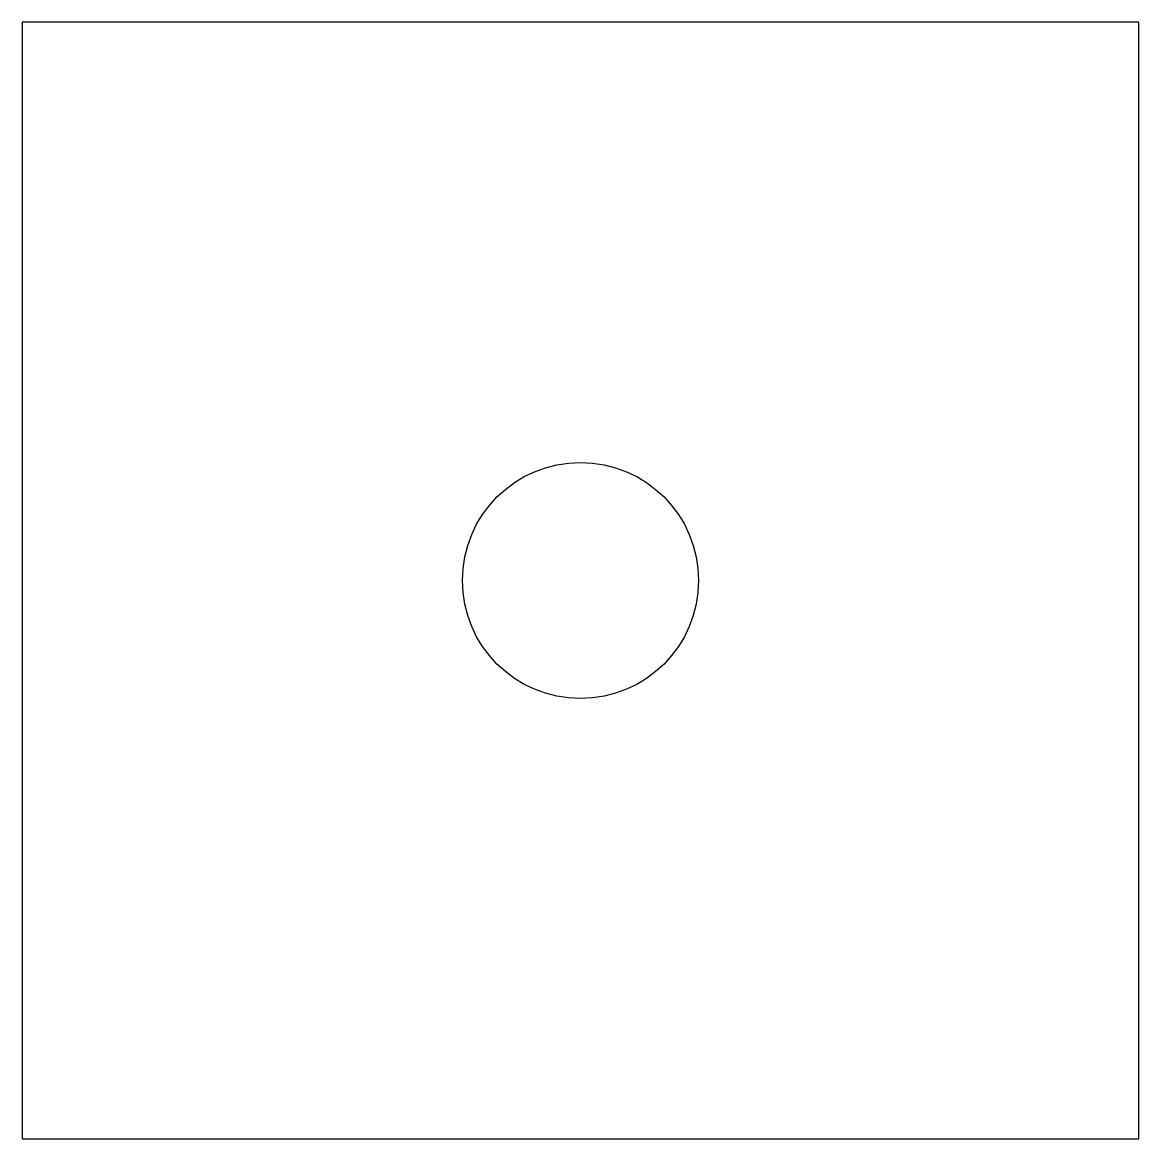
# Model space of a CAD drawing. Extents: x 0 to 34.5, y 0 to 34.5.
import ezdxf

# ---------------------------------------------------------------- set-up
doc = ezdxf.new("R2010")
doc.units = 0
doc.layers.add('CUT', color=1, linetype='CONTINUOUS')

msp = doc.modelspace()

# ---------------------------------------------------------------- linework, layer by layer
at = {"layer": 'CUT'}
for p, q in [((34.5, 34.5), (0, 34.5)), ((0, 34.5), (0, 0)), ((34.5, 0), (34.5, 34.5)), ((0, 0), (34.5, 0))]:
    msp.add_line(p, q, dxfattribs=at)
msp.add_circle((17.25, 17.25), 3.65, dxfattribs=at)

doc.saveas('drawing.dxf')
